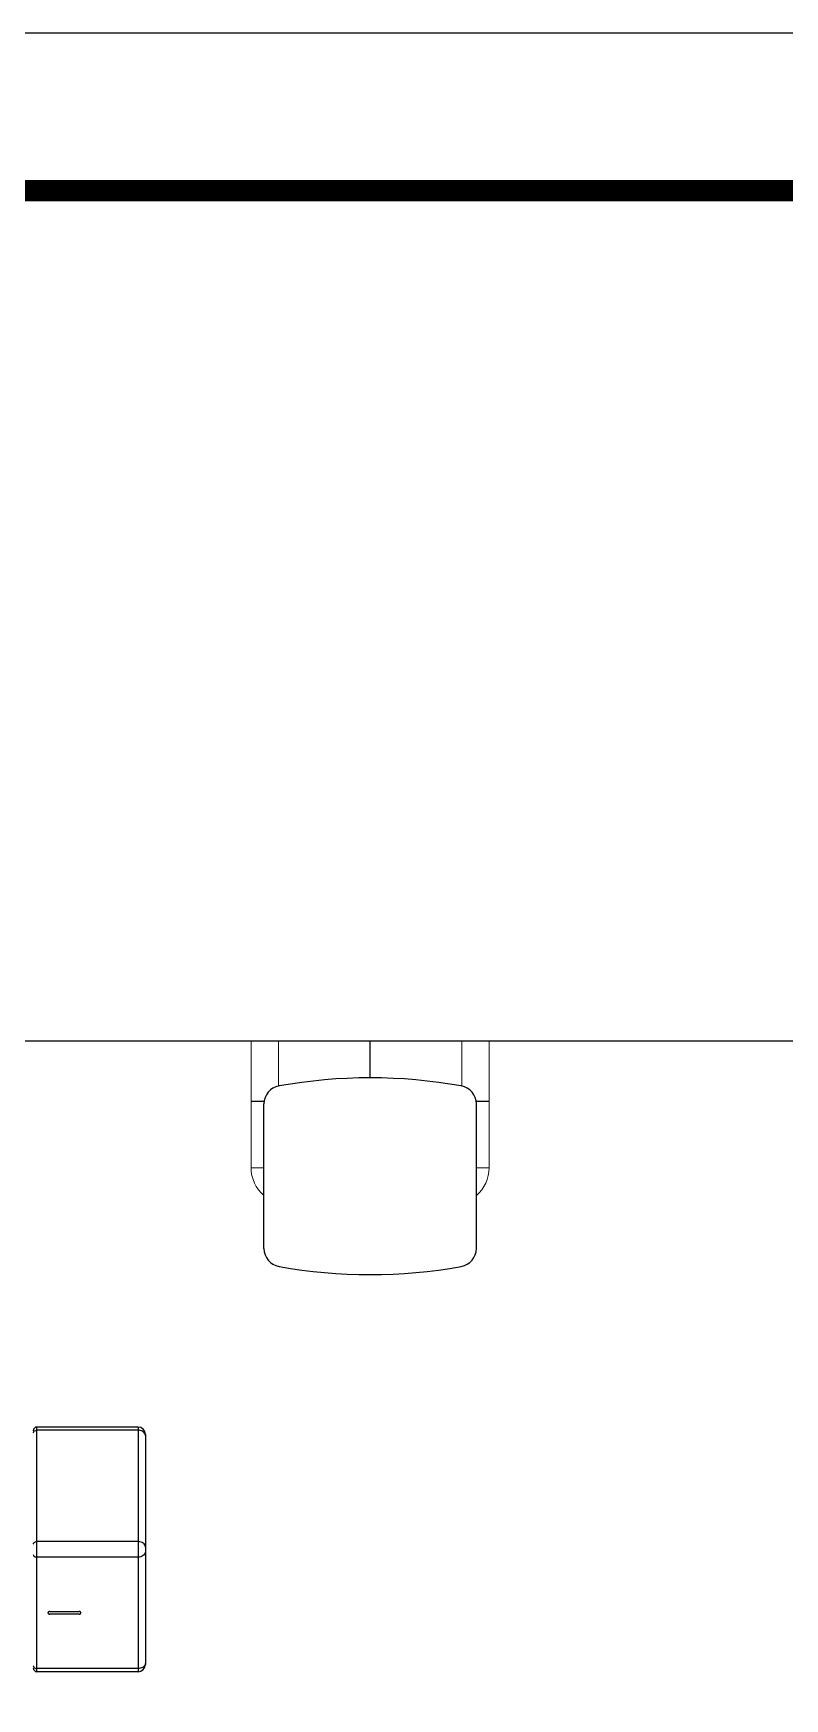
# Model space of a CAD drawing. Extents: x 300 to 2828, y 64 to 1916.
# Drawn here: x 1703.7 to 1908.8, y 1461.4 to 1916.1 of the extents above; entities that cross this region are included whole.
import ezdxf

# ---------------------------------------------------------------- set-up
doc = ezdxf.new("R2010")
doc.units = 0
doc.header["$LTSCALE"] = 10
doc.header["$MEASUREMENT"] = 0
doc.layers.get('0').update_dxf_attribs({"linetype": 'CONTINUOUS'})
for name, color, linetype in [('1', 7, 'CONTINUOUS'), ('DEF_LAYER_ASSEM_MEMBER', 7, 'CONTINUOUS'), ('DEF_LAYER_CURVE', 7, 'CONTINUOUS')]:
    doc.layers.add(name, color=color, linetype=linetype)

msp = doc.modelspace()

# ---------------------------------------------------------------- linework, layer by layer
at = {"ltscale": 0.5}
for p, q in [((1045.254437787475, 1641.018568813164), (2070.391965099364, 1641.018568813164)), ((1795.64140767851, 1630.90220048159), (1795.64140767851, 1641.018568813164)), ((1766.691184444134, 1624.482149560492), (1763.14140767851, 1624.482149560492)), ((1766.64140767851, 1584.326019780669), (1766.64140767851, 1623.778381182509)), ((1828.14140767851, 1624.482149560492), (1824.591630912885, 1624.482149560492)), ((1824.64140767851, 1584.326019780669), (1824.64140767851, 1623.778381182509))]:
    msp.add_line(p, q, dxfattribs=at)
msp.add_lwpolyline([(299.9993966087604, 64.0639089868986), (2827.615400026729, 64.0639089868986), (2827.615400026729, 1916.095891408774), (299.9993966087604, 1916.095891408774)], close=True, dxfattribs=at)
at = {"color": 5, "linetype": 'ByBlock', "lineweight": 200, "const_width": 5.824}
msp.add_lwpolyline([(340.643885134151, 143.3662527368986), (2786.723890016963, 143.3662527368986), (2786.723890016963, 1873.094280080649), (340.643885134151, 1873.094280080649)], close=True, dxfattribs=at)
at = {"ltscale": 0.5}
for centre, radius, start, end in [((1771.64140767851, 1623.778381182509), 5, 100.1141440883079, 180), ((1795.64140767851, 1489.23553381492), 141.6666666666698, 79.88585591169209, 100.1141440883079), ((1819.64140767851, 1623.778381182509), 5, 0, 79.88585591169209), ((1771.64140767851, 1584.326019780669), 5, 180, 259.8858559116921), ((1819.64140767851, 1584.326019780669), 5, 280.1141440883079, 0), ((1795.64140767851, 1718.868867148258), 141.6666666666686, 259.8858559116921, 280.1141440883079)]:
    msp.add_arc(centre, radius, start, end, dxfattribs=at)
at = {"layer": '1', "color": 7, "linetype": 'Continuous', "lineweight": 18}
for p, q in [((1763.14140767851, 1641.018568813164), (1763.14140767851, 1606.369017421563)), ((1770.64140767851, 1641.018568813164), (1763.14140767851, 1641.018568813164)), ((1820.64140767851, 1641.018568813164), (1770.64140767851, 1641.018568813164)), ((1828.14140767851, 1641.018568813164), (1820.64140767851, 1641.018568813164)), ((1828.14140767851, 1606.369017421563), (1828.14140767851, 1641.018568813164))]:
    msp.add_line(p, q, dxfattribs=at)
at = {"layer": '1', "color": 7, "linetype": 'Continuous', "lineweight": 13}
for p, q in [((1770.64140767851, 1628.677360668076), (1770.64140767851, 1641.018568813164)), ((1820.64140767851, 1628.677360668076), (1820.64140767851, 1641.018568813164)), ((1763.14140767851, 1606.369017421563), (1766.64140767851, 1606.369017421563)), ((1824.64140767851, 1606.369017421563), (1828.14140767851, 1606.369017421563))]:
    msp.add_line(p, q, dxfattribs=at)
at = {"layer": '1', "color": 7, "linetype": 'Continuous', "lineweight": 18}
for centre, start, end in [((1773.14140767851, 1606.369017421563), 180, 229.4583981265007), ((1818.14140767851, 1606.369017421563), 310.5416018735096, 0)]:
    msp.add_arc(centre, 10, start, end, dxfattribs=at)
at = {"layer": 'DEF_LAYER_ASSEM_MEMBER', "color": 7, "linetype": 'Continuous'}
for p, q in [((1732.270260730746, 1535.568747643864), (1704.670260730745, 1535.568747643864)), ((1734.270260730746, 1533.568747643564), (1734.270260730746, 1470.757564462164)), ((1732.270260730746, 1468.757564461864), (1704.670260730745, 1468.757564461864))]:
    msp.add_line(p, q, dxfattribs=at)
at = {"layer": 'DEF_LAYER_ASSEM_MEMBER', "color": 9, "linetype": 'Continuous'}
for p, q in [((1704.670260730745, 1468.757564461864), (1704.670260730745, 1535.568747643864)), ((1732.270260730746, 1534.690067987464), (1704.670260730745, 1534.690067987464)), ((1732.270260730746, 1535.568747643864), (1732.270260730746, 1468.757564461864)), ((1732.270260730746, 1504.284476396464), (1704.670260730745, 1504.284476396464)), ((1732.270260730746, 1500.041835709364), (1704.670260730745, 1500.041835709364)), ((1732.270260730746, 1469.636244118264), (1704.670260730745, 1469.636244118264))]:
    msp.add_line(p, q, dxfattribs=at)
at = {"layer": 'DEF_LAYER_ASSEM_MEMBER', "color": 7, "linetype": 'Continuous'}
for centre, radius, start, end in [((1704.670260730745, 1534.568747643864), 1, 90, 180), ((1732.270260730746, 1533.568747643864), 2, 0, 90), ((1704.670260730745, 1469.757564461864), 1, 180, 270), ((1732.270260730746, 1470.757564461864), 2, 270, 0)]:
    msp.add_arc(centre, radius, start, end, dxfattribs=at)
at = {"layer": 'DEF_LAYER_ASSEM_MEMBER', "color": 9, "linetype": 'Continuous'}
for points, start_tangent, end_tangent in [([(1703.670260730745, 1533.982961206264), (1703.716823389946, 1534.196032338564), (1703.852160749346, 1534.389563069064)], (0, 1), (0.7050043041200396, 0.7092030253546715)), ([(1703.852160749346, 1534.389563069064), (1704.011839875246, 1534.515153187864), (1704.670260730745, 1534.690067967064)], (0.7050043040319062, 0.7092030254422832), (1, 0)), ([(1734.172373763246, 1533.712870449564), (1733.445831235245, 1534.419977230764), (1732.888294719445, 1534.620851449064), (1732.270260730746, 1534.690067987464)], (-0.4171200581581925, 0.9088513943886021), (-1, 0)), ([(1734.270260730746, 1533.275854425064), (1734.214969298846, 1533.605842435764), (1734.172373763246, 1533.712870449564)], (0, 1), (-0.4171200582543503, 0.90885139434447)), ([(1703.670260730745, 1503.577369615264), (1703.746381198245, 1503.847967665364), (1703.963153949546, 1504.077369615264), (1704.287577298346, 1504.230651097664), (1704.670260730745, 1504.284476396464)], (0, 1), (1, 0)), ([(1703.670260730745, 1500.748942490564), (1703.746381195346, 1500.478344444764), (1703.963153947746, 1500.248942491764), (1704.287577302545, 1500.095661006664), (1704.670260730745, 1500.041835688864)], (0, -1), (1, 0)), ([(1734.270260730746, 1502.870262834064), (1734.117998761046, 1503.411521631564), (1733.684408593046, 1503.870216374564), (1733.035716266546, 1504.176810921964), (1732.270260730746, 1504.284476413964)], (0, 1), (-1, 0)), ([(1734.270260730746, 1501.456049271664), (1734.117998756846, 1500.914790466364), (1733.684408591545, 1500.456095729764), (1733.035716273946, 1500.149501183564), (1732.270260730746, 1500.041835709364)], (0, -1), (-1, 0)), ([(1703.670260730745, 1470.343350899464), (1703.716823371946, 1470.130279810764), (1703.852160673146, 1469.936749111864)], (0, -1), (0.7050042082478124, -0.7092031206592898)), ([(1703.852160673146, 1469.936749111864), (1704.011839798146, 1469.811158966264), (1704.670260730745, 1469.636244118264)], (0.7050042082345259, -0.7092031206724977), (1, 0)), ([(1734.172374164045, 1470.613442528264), (1733.445831752246, 1469.906335140864), (1732.888295019146, 1469.705460725264), (1732.270260730746, 1469.636244135864)], (-0.4171193007453394, -0.9088517420051079), (-1, 0)), ([(1734.270260730746, 1471.050457680664), (1734.214969526545, 1470.720470338364), (1734.172374164045, 1470.613442528264)], (0, -1), (-0.4171193007542996, -0.9088517420009955))]:
    msp.add_spline(points, degree=3, dxfattribs=dict(at, start_tangent=start_tangent, end_tangent=end_tangent))
at = {"layer": 'DEF_LAYER_CURVE', "color": 4, "linetype": 'Continuous'}
for p, q in [((1708.170260730745, 1485.192593304364), (1716.170260730745, 1485.192593304364)), ((1716.170260730745, 1484.485486523264), (1708.170260730745, 1484.485486523264))]:
    msp.add_line(p, q, dxfattribs=at)
for points, start_tangent, end_tangent in [([(1708.170260730745, 1485.192593304364), (1708.145981436845, 1485.190909962064), (1708.121702142946, 1485.189226619664), (1708.097422849046, 1485.187543277364), (1708.085283202046, 1485.186701606164), (1708.079213378545, 1485.186280770564), (1708.073143555146, 1485.185859934964), (1708.067304929345, 1485.184613457764), (1708.061466303546, 1485.183366980464), (1708.049789051945, 1485.180874025964), (1708.026434548846, 1485.175888116864), (1708.003080045645, 1485.170902207864), (1707.991402794146, 1485.168409253264), (1707.985564168345, 1485.167162776064), (1707.979725542546, 1485.165916298764), (1707.974340505845, 1485.163891657764), (1707.968955469246, 1485.161867016764), (1707.958185395945, 1485.157817734664), (1707.936645249346, 1485.149719170664), (1707.915105102746, 1485.141620606664), (1707.904335029446, 1485.137571324564), (1707.898949992746, 1485.135546683564), (1707.893564956145, 1485.133522042564), (1707.888761355146, 1485.130741909564), (1707.883957754146, 1485.127961776464), (1707.874350552145, 1485.122401510364), (1707.855136148146, 1485.111280978164), (1707.835921744146, 1485.100160445964), (1707.826314542146, 1485.094600179864), (1707.821510941146, 1485.091820046864), (1707.816707340146, 1485.089039913864), (1707.812836162346, 1485.085707426364), (1707.808964984646, 1485.082374938964), (1707.801222629146, 1485.075709964064), (1707.785737918146, 1485.062380014364), (1707.770253207045, 1485.049050064564), (1707.762510851546, 1485.042385089764), (1707.758639673845, 1485.039052602264), (1707.756704084945, 1485.037386358564), (1707.754768496045, 1485.035720114864), (1707.753327468746, 1485.033819762164), (1707.751886441446, 1485.031919409464), (1707.749004386846, 1485.028118703964), (1707.743240277646, 1485.020517293164), (1707.731712059146, 1485.005314471464), (1707.720183840645, 1484.990111649764), (1707.714419731446, 1484.982510238964), (1707.711537676745, 1484.978709533564), (1707.710096649445, 1484.976809180864), (1707.708655622146, 1484.974908828164), (1707.707764044746, 1484.972846750264), (1707.706872467245, 1484.970784672464), (1707.705089312346, 1484.966660516664), (1707.701523002445, 1484.958412205264), (1707.694390382746, 1484.941915582364), (1707.687257763146, 1484.925418959564), (1707.683691453246, 1484.917170648164), (1707.681908298346, 1484.913046492364), (1707.681016720846, 1484.910984414564), (1707.680125143445, 1484.908922336664), (1707.679816880545, 1484.906738510964), (1707.679508617645, 1484.904554685264), (1707.678892091845, 1484.900187033864), (1707.677659040246, 1484.891451730964), (1707.675192937046, 1484.873981125264), (1707.672726833845, 1484.856510519564), (1707.671493782345, 1484.847775216664), (1707.670877256545, 1484.843407565264), (1707.670568993645, 1484.841223739564), (1707.670260730745, 1484.839039913864), (1707.670558306446, 1484.836893907164), (1707.670855882146, 1484.834747900464), (1707.671451033546, 1484.830455887164), (1707.672641336346, 1484.821871860464), (1707.675021941845, 1484.804703807064), (1707.677402547446, 1484.787535753764), (1707.678592850246, 1484.778951727064), (1707.679188001645, 1484.774659713664), (1707.679485577346, 1484.772513707064), (1707.679783153046, 1484.770367700364), (1707.680664545545, 1484.768303434464), (1707.681545938146, 1484.766239168464), (1707.683308723145, 1484.762110636564), (1707.686834293246, 1484.753853572864), (1707.693885433446, 1484.737339445264), (1707.700936573746, 1484.720825317764), (1707.704462143845, 1484.712568253964), (1707.706224928846, 1484.708439722064), (1707.707106321345, 1484.706375456164), (1707.707987713946, 1484.704311190164), (1707.709419351346, 1484.702407292264), (1707.710850988646, 1484.700503394264), (1707.713714263446, 1484.696695598364), (1707.719440813045, 1484.689080006464), (1707.730893912146, 1484.673848822764), (1707.742347011245, 1484.658617638964), (1707.748073560846, 1484.651002047164), (1707.750936835546, 1484.647194251164), (1707.752368472946, 1484.645290353264), (1707.753800110346, 1484.643386455264), (1707.755765961346, 1484.641688125864), (1707.757731812246, 1484.639989796464), (1707.761663514046, 1484.636593137564), (1707.769526917846, 1484.629799819864), (1707.785253725246, 1484.616213184564), (1707.800980532646, 1484.602626549164), (1707.808843936446, 1484.595833231464), (1707.812775638246, 1484.592436572664), (1707.816707340146, 1484.589039913864), (1707.821420189046, 1484.586302577764), (1707.826133037946, 1484.583565241764), (1707.835558735846, 1484.578090569664), (1707.854410131546, 1484.567141225464), (1707.873261527246, 1484.556191881364), (1707.882687225146, 1484.550717209264), (1707.887400074045, 1484.547979873264), (1707.892112922946, 1484.545242537164), (1707.897487932146, 1484.543204616764), (1707.902862941246, 1484.541166696464), (1707.913612959545, 1484.537090855664), (1707.935112996146, 1484.528939174264), (1707.956613032746, 1484.520787492764), (1707.967363051046, 1484.516711652064), (1707.972738060245, 1484.514673731664), (1707.978113069345, 1484.512635811364), (1707.983945506346, 1484.511374930364), (1707.989777943246, 1484.510114049464), (1708.001442817145, 1484.507592287564), (1708.024772564946, 1484.502548763864), (1708.048102312746, 1484.497505240064), (1708.059767186645, 1484.494983478164), (1708.065599623545, 1484.493722597264), (1708.071432060546, 1484.492461716364), (1708.077608855146, 1484.492025766764), (1708.083785649746, 1484.491589817164), (1708.096139239045, 1484.490717918064), (1708.120846417445, 1484.488974119764), (1708.145553595946, 1484.487230321464), (1708.170260774446, 1484.485486523264)], (-0.9976051379460683, -0.06916638449135722), (0.997518596707882, -0.07040347450188758)), ([(1716.170260730745, 1484.485486523264), (1716.194540024646, 1484.487169865564), (1716.218819318546, 1484.488853207964), (1716.243098612445, 1484.490536550264), (1716.255238259346, 1484.491378221464), (1716.261308082846, 1484.491799057064), (1716.267377906345, 1484.492219892664), (1716.273216532146, 1484.493466369864), (1716.279055157946, 1484.494712847164), (1716.290732409446, 1484.497205801664), (1716.314086912646, 1484.502191710764), (1716.337441415746, 1484.507177619764), (1716.349118667345, 1484.509670574364), (1716.354957293146, 1484.510917051564), (1716.360795918946, 1484.512163528864), (1716.366180955546, 1484.514188169864), (1716.371565992245, 1484.516212810864), (1716.382336065546, 1484.520262092964), (1716.403876212145, 1484.528360656964), (1716.425416358746, 1484.536459221064), (1716.436186432045, 1484.540508503064), (1716.441571468646, 1484.542533144064), (1716.446956505346, 1484.544557785064), (1716.451760106345, 1484.547337918064), (1716.456563707346, 1484.550118051164), (1716.466170909345, 1484.555678317264), (1716.485385313345, 1484.566798849464), (1716.504599717346, 1484.577919381664), (1716.514206919345, 1484.583479647764), (1716.519010520346, 1484.586259780764), (1716.523814121346, 1484.589039913864), (1716.527685299046, 1484.592372401264), (1716.531556476845, 1484.595704888664), (1716.539298832346, 1484.602369863564), (1716.554783543345, 1484.615699813264), (1716.570268254345, 1484.629029763064), (1716.578010609845, 1484.635694737864), (1716.581881787646, 1484.639027225364), (1716.583817376446, 1484.640693469064), (1716.585752965346, 1484.642359712764), (1716.587193992646, 1484.644260065464), (1716.588635019945, 1484.646160418164), (1716.591517074646, 1484.649961123664), (1716.597281183846, 1484.657562534464), (1716.608809402345, 1484.672765356164), (1716.620337620846, 1484.687968177864), (1716.626101730046, 1484.695569588664), (1716.628983784645, 1484.699370294064), (1716.630424811946, 1484.701270646764), (1716.631865839246, 1484.703170999464), (1716.632757416745, 1484.705233077364), (1716.633648994246, 1484.707295155264), (1716.635432149145, 1484.711419310964), (1716.638998458946, 1484.719667622364), (1716.646131078645, 1484.736164245264), (1716.653263698346, 1484.752660868064), (1716.656830008145, 1484.760909179564), (1716.658613163146, 1484.765033335264), (1716.659504740545, 1484.767095413064), (1716.660396318046, 1484.769157490964), (1716.660704580946, 1484.771341316664), (1716.661012843846, 1484.773525142364), (1716.661629369646, 1484.777892793764), (1716.662862421245, 1484.786628096664), (1716.665328524346, 1484.804098702364), (1716.667794627546, 1484.821569308064), (1716.669027679146, 1484.830304610964), (1716.669644204945, 1484.834672262364), (1716.669952467846, 1484.836856088064), (1716.670260730745, 1484.839039913864), (1716.669963155045, 1484.841185920464), (1716.669665579346, 1484.843331927164), (1716.669070427945, 1484.847623940464), (1716.667880125146, 1484.856207967164), (1716.665499519546, 1484.873376020564), (1716.663118913945, 1484.890544073864), (1716.661928611145, 1484.899128100564), (1716.661333459746, 1484.903420113964), (1716.661035884045, 1484.905566120564), (1716.660738308446, 1484.907712127264), (1716.659856915846, 1484.909776393164), (1716.658975523345, 1484.911840659164), (1716.657212738246, 1484.915969191064), (1716.653687168146, 1484.924226254764), (1716.646636027946, 1484.940740382364), (1716.639584887746, 1484.957254509864), (1716.636059317646, 1484.965511573664), (1716.634296532546, 1484.969640105564), (1716.633415140046, 1484.971704371464), (1716.632533747545, 1484.973768637464), (1716.631102110146, 1484.975672535364), (1716.629670472746, 1484.977576433364), (1716.626807197946, 1484.981384229264), (1716.621080648446, 1484.988999821164), (1716.609627549346, 1485.004231004864), (1716.598174450146, 1485.019462188664), (1716.592447900645, 1485.027077780464), (1716.589584625845, 1485.030885576464), (1716.588152988445, 1485.032789474364), (1716.586721351046, 1485.034693372364), (1716.584755500146, 1485.036391701764), (1716.582789649246, 1485.038090031264), (1716.578857947346, 1485.041486690064), (1716.570994543646, 1485.048280007764), (1716.555267736246, 1485.061866643064), (1716.539540928746, 1485.075453278464), (1716.531677525046, 1485.082246596164), (1716.527745823146, 1485.085643254964), (1716.523814121346, 1485.089039913864), (1716.519101272345, 1485.091777249864), (1716.514388423446, 1485.094514585864), (1716.504962725646, 1485.099989257964), (1716.486111329846, 1485.110938602164), (1716.467259934146, 1485.121887946264), (1716.457834236346, 1485.127362618364), (1716.453121387445, 1485.130099954464), (1716.448408538446, 1485.132837290464), (1716.443033529345, 1485.134875210864), (1716.437658520145, 1485.136913131164), (1716.426908501846, 1485.140988971964), (1716.405408465245, 1485.149140653364), (1716.383908428646, 1485.157292334864), (1716.373158410345, 1485.161368175564), (1716.367783401246, 1485.163406095964), (1716.362408392046, 1485.165444016264), (1716.356575955146, 1485.166704897264), (1716.350743518145, 1485.167965778164), (1716.339078644246, 1485.170487540064), (1716.315748896445, 1485.175531063764), (1716.292419148745, 1485.180574587564), (1716.280754274846, 1485.183096349464), (1716.274921837846, 1485.184357230364), (1716.269089400946, 1485.185618111264), (1716.262912606246, 1485.186054060864), (1716.256735811646, 1485.186490010464), (1716.244382222446, 1485.187361909564), (1716.219675043945, 1485.189105707864), (1716.194967865446, 1485.190849506164), (1716.170260687046, 1485.192593304364)], (0.9976051379460683, 0.06916638449135722), (-0.997518596707882, 0.07040347450188758))]:
    msp.add_spline(points, degree=3, dxfattribs=dict(at, start_tangent=start_tangent, end_tangent=end_tangent))

doc.saveas('drawing.dxf')
